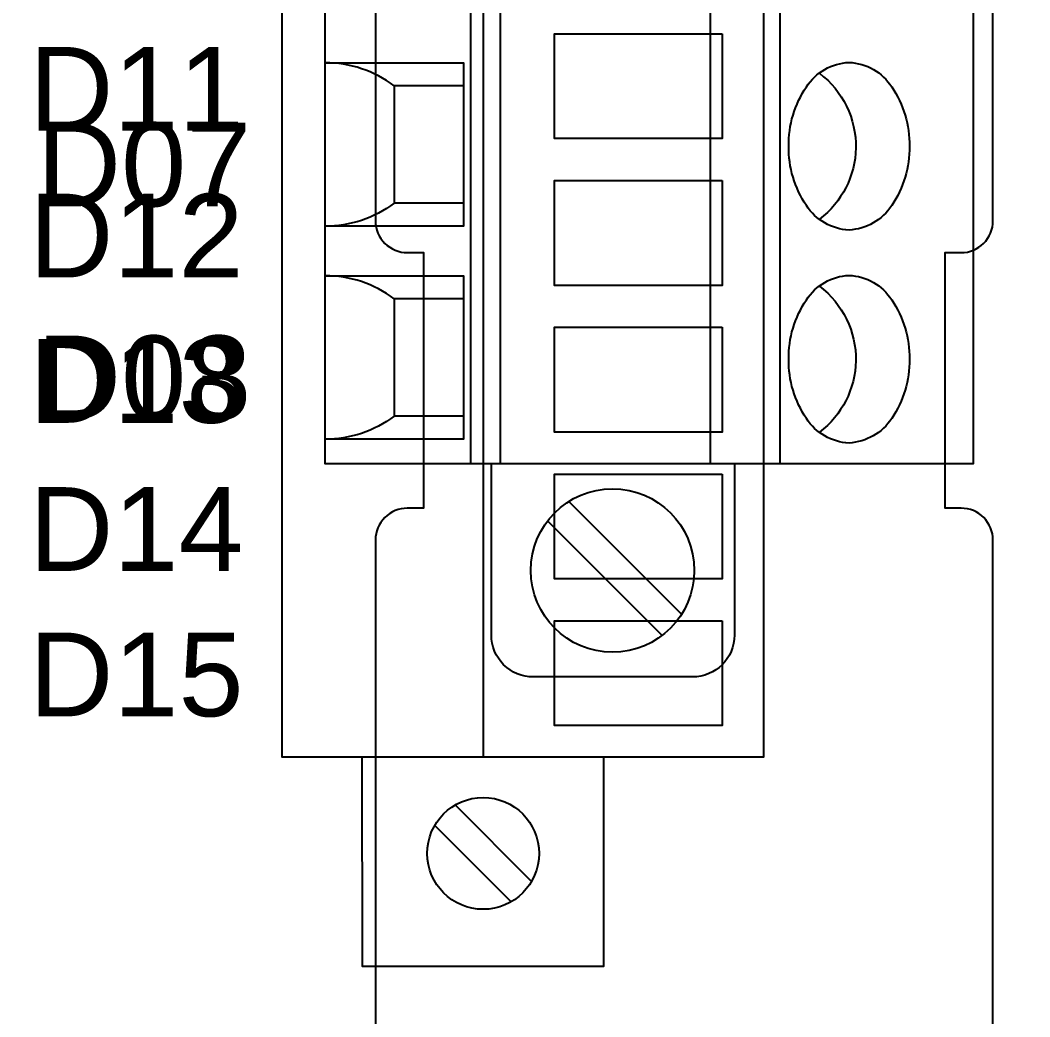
# Model space of a CAD drawing. Extents: x 1 to 23.7, y 0.2 to 17.
# Drawn here: x 18.276 to 19.224, y 4.501 to 5.437 of the extents above; entities that cross this region are included whole.
import ezdxf

# ---------------------------------------------------------------- set-up
doc = ezdxf.new("R2010")
doc.units = 0
doc.header["$MEASUREMENT"] = 0
for name, color, linetype in [('3_01__0-__EMPTY', 7, 'CONTINUOUS'), ('3_02__9X__RTD', 7, 'CONTINUOUS'), ('3_03__91__RTD_TC', 7, 'CONTINUOUS'), ('3_04__1-___4__DI__4__DO__S', 7, 'CONTINUOUS'), ('3_05__B-___4__DI__4__DO__F', 7, 'CONTINUOUS'), ('3_06__C-___4__DI__3__DO', 7, 'CONTINUOUS'), ('3_07__2X___8__DO__STD_FORM', 7, 'CONTINUOUS'), ('3_08__2A___8__DO__STD_FORM', 7, 'CONTINUOUS'), ('3_09__2B___8__DO__STD__6__', 7, 'CONTINUOUS'), ('3_10__2C___8__DO__STD__2__', 7, 'CONTINUOUS'), ('3_11__3-___8__DI', 7, 'CONTINUOUS'), ('3_12__D-___14__DI', 7, 'CONTINUOUS'), ('3_13__5-___8__AI', 7, 'CONTINUOUS'), ('3_14__6-___4__AI__4__AO', 7, 'CONTINUOUS'), ('6_00_____DWG', 7, 'CONTINUOUS')]:
    doc.layers.add(name, color=color, linetype=linetype)
doc.styles.add('ARIAL', font='arial.ttf')

msp = doc.modelspace()

# ---------------------------------------------------------------- linework, layer by layer
at = {"layer": '3_01__0-__EMPTY'}
for points in [[(18.60968, 6.21374), (18.60968, 5.24851, 0.414214), (18.63957, 5.21863), (18.65468, 5.21863), (18.65468, 4.97863), (18.63957, 4.97863, 0.414214), (18.60968, 4.94874), (18.60968, 4.05351, 0.414214)], [(19.18968, 4.05351), (19.18968, 4.94874, 0.414214), (19.1598, 4.97863), (19.14468, 4.97863), (19.14468, 5.21863), (19.1598, 5.21863, 0.414214), (19.18968, 5.24851), (19.18968, 6.21374, 0.414214)]]:
    msp.add_lwpolyline(points, format="xyb", dxfattribs=at)
at = {"layer": '3_02__9X__RTD'}
for points in [[(18.52182, 6.83161), (18.52182, 4.745), (18.97457, 4.745), (18.97457, 6.83161)], [(18.9352, 5.42413), (18.9352, 5.3257), (18.77772, 5.3257), (18.77772, 5.42413)], [(18.9352, 5.28633), (18.9352, 5.18791), (18.77772, 5.18791), (18.77772, 5.28633)], [(18.9352, 5.14854), (18.9352, 5.05011), (18.77772, 5.05011), (18.77772, 5.14854)], [(18.9352, 5.01074), (18.9352, 4.91232), (18.77772, 4.91232), (18.77772, 5.01074)], [(18.9352, 4.87295), (18.9352, 4.77452), (18.77772, 4.77452), (18.77772, 4.87295)]]:
    msp.add_lwpolyline(points, close=True, dxfattribs=at)
for points in [[(18.71079, 6.83161), (18.71079, 4.745)], [(18.82398, 4.745), (18.82398, 4.54815), (18.5976, 4.54815), (18.597, 4.745)], [(18.75626, 4.62819), (18.68454, 4.69991)], [(18.66533, 4.6807), (18.73705, 4.60898)]]:
    msp.add_lwpolyline(points, dxfattribs=at)
msp.add_circle((18.71079, 4.65444), 0.0525, dxfattribs=at)
at = {"layer": '3_03__91__RTD_TC'}
for points in [[(18.52182, 6.83161), (18.52182, 4.745), (18.97457, 4.745), (18.97457, 6.83161)], [(18.9352, 5.42413), (18.9352, 5.3257), (18.77772, 5.3257), (18.77772, 5.42413)], [(18.9352, 5.28633), (18.9352, 5.18791), (18.77772, 5.18791), (18.77772, 5.28633)], [(18.9352, 5.14854), (18.9352, 5.05011), (18.77772, 5.05011), (18.77772, 5.14854)], [(18.9352, 5.01074), (18.9352, 4.91232), (18.77772, 4.91232), (18.77772, 5.01074)], [(18.9352, 4.87295), (18.9352, 4.77452), (18.77772, 4.77452), (18.77772, 4.87295)]]:
    msp.add_lwpolyline(points, close=True, dxfattribs=at)
for points in [[(18.71079, 6.83161), (18.71079, 4.745)], [(18.82398, 4.745), (18.82398, 4.54815), (18.5976, 4.54815), (18.597, 4.745)], [(18.75626, 4.62819), (18.68454, 4.69991)], [(18.66533, 4.6807), (18.73705, 4.60898)]]:
    msp.add_lwpolyline(points, dxfattribs=at)
msp.add_circle((18.71079, 4.65444), 0.0525, dxfattribs=at)
at = {"layer": '3_04__1-___4__DI__4__DO__S'}
msp.add_lwpolyline([(19.17097, 6.62016), (19.17097, 5.02016), (18.56226, 5.02016), (18.56226, 6.62016)], close=True, dxfattribs=at)
for points in [[(18.699, 6.62016), (18.699, 5.02016)], [(18.72684, 6.62016), (18.72684, 5.02016)], [(18.92394, 6.62016), (18.92394, 5.02016)], [(18.98937, 6.62016), (18.98937, 5.02016)], [(18.56226, 5.39693), (18.69233, 5.39693), (18.69233, 5.24339), (18.56226, 5.24339)], [(18.6272, 5.37528), (18.6272, 5.26504)], [(18.56226, 5.19693), (18.69233, 5.19693), (18.69233, 5.04339), (18.56226, 5.04339)], [(18.6272, 5.17528), (18.6272, 5.06504)], [(18.79132, 4.98503), (18.89724, 4.87911)], [(18.77128, 4.96665), (18.87886, 4.85906)]]:
    msp.add_lwpolyline(points, dxfattribs=at)
for points in [[(18.69233, 5.37528), (18.6272, 5.37528, 0.162853), (18.56226, 5.39693, 1.944453)], [(19.02646, 5.38724, -0.001746), (19.02659, 5.3871, -0.240907), (19.06083, 5.31701, -0.231198), (19.02659, 5.25007, -0.005828), (19.02666, 5.24977)], [(18.69233, 5.26504), (18.6272, 5.26504, -0.162853), (18.56226, 5.24339, -1.944453)], [(18.69233, 5.17528), (18.6272, 5.17528, 0.162853), (18.56226, 5.19693, 1.944453)], [(19.02646, 5.18724, -0.001746), (19.02659, 5.1871, -0.240907), (19.06083, 5.11701, -0.231198), (19.02659, 5.05007, -0.005828), (19.02666, 5.04977)], [(18.69233, 5.06504), (18.6272, 5.06504, -0.162853), (18.56226, 5.04339, -1.944453)], [(18.94683, 5.02016), (18.94683, 4.85953, -0.414169), (18.90746, 4.82016), (18.75788, 4.82016, -0.414258), (18.71851, 4.85953), (18.71851, 5.02016)]]:
    msp.add_lwpolyline(points, format="xyb", dxfattribs=at)
for points in [[(19.0545, 5.39733, -0.244062), (19.09455, 5.37426, -0.154167), (19.11114, 5.31858, -0.154167), (19.09455, 5.26291, -0.236767), (19.0545, 5.23984, -0.24406), (19.01444, 5.26291, -0.154167), (18.99786, 5.31858, -0.154167), (19.01444, 5.37426, -0.244061)], [(19.0545, 5.19733, -0.244062), (19.09455, 5.17426, -0.154167), (19.11114, 5.11858, -0.154167), (19.09455, 5.06291, -0.236767), (19.0545, 5.03984, -0.24406), (19.01444, 5.06291, -0.154167), (18.99786, 5.11858, -0.154167), (19.01444, 5.17426, -0.244061)]]:
    msp.add_lwpolyline(points, format="xyb", close=True, dxfattribs=at)
msp.add_circle((18.83237, 4.92016), 0.07677, dxfattribs=at)
at = {"layer": '3_05__B-___4__DI__4__DO__F'}
msp.add_lwpolyline([(19.17097, 6.62016), (19.17097, 5.02016), (18.56226, 5.02016), (18.56226, 6.62016)], close=True, dxfattribs=at)
for points in [[(18.699, 6.62016), (18.699, 5.02016)], [(18.72684, 6.62016), (18.72684, 5.02016)], [(18.92394, 6.62016), (18.92394, 5.02016)], [(18.98937, 6.62016), (18.98937, 5.02016)], [(18.56226, 5.39693), (18.69233, 5.39693), (18.69233, 5.24339), (18.56226, 5.24339)], [(18.6272, 5.37528), (18.6272, 5.26504)], [(18.56226, 5.19693), (18.69233, 5.19693), (18.69233, 5.04339), (18.56226, 5.04339)], [(18.6272, 5.17528), (18.6272, 5.06504)], [(18.79132, 4.98503), (18.89724, 4.87911)], [(18.77128, 4.96665), (18.87886, 4.85906)]]:
    msp.add_lwpolyline(points, dxfattribs=at)
for points in [[(18.69233, 5.37528), (18.6272, 5.37528, 0.162853), (18.56226, 5.39693, 1.944453)], [(19.02646, 5.38724, -0.001746), (19.02659, 5.3871, -0.240907), (19.06083, 5.31701, -0.231198), (19.02659, 5.25007, -0.005828), (19.02666, 5.24977)], [(18.69233, 5.26504), (18.6272, 5.26504, -0.162853), (18.56226, 5.24339, -1.944453)], [(18.69233, 5.17528), (18.6272, 5.17528, 0.162853), (18.56226, 5.19693, 1.944453)], [(19.02646, 5.18724, -0.001746), (19.02659, 5.1871, -0.240907), (19.06083, 5.11701, -0.231198), (19.02659, 5.05007, -0.005828), (19.02666, 5.04977)], [(18.69233, 5.06504), (18.6272, 5.06504, -0.162853), (18.56226, 5.04339, -1.944453)], [(18.94683, 5.02016), (18.94683, 4.85953, -0.414169), (18.90746, 4.82016), (18.75788, 4.82016, -0.414258), (18.71851, 4.85953), (18.71851, 5.02016)]]:
    msp.add_lwpolyline(points, format="xyb", dxfattribs=at)
for points in [[(19.0545, 5.39733, -0.244062), (19.09455, 5.37426, -0.154167), (19.11114, 5.31858, -0.154167), (19.09455, 5.26291, -0.236767), (19.0545, 5.23984, -0.24406), (19.01444, 5.26291, -0.154167), (18.99786, 5.31858, -0.154167), (19.01444, 5.37426, -0.244061)], [(19.0545, 5.19733, -0.244062), (19.09455, 5.17426, -0.154167), (19.11114, 5.11858, -0.154167), (19.09455, 5.06291, -0.236767), (19.0545, 5.03984, -0.24406), (19.01444, 5.06291, -0.154167), (18.99786, 5.11858, -0.154167), (19.01444, 5.17426, -0.244061)]]:
    msp.add_lwpolyline(points, format="xyb", close=True, dxfattribs=at)
msp.add_circle((18.83237, 4.92016), 0.07677, dxfattribs=at)
at = {"layer": '3_06__C-___4__DI__3__DO'}
msp.add_lwpolyline([(19.17097, 6.62016), (19.17097, 5.02016), (18.56226, 5.02016), (18.56226, 6.62016)], close=True, dxfattribs=at)
for points in [[(18.699, 6.62016), (18.699, 5.02016)], [(18.72684, 6.62016), (18.72684, 5.02016)], [(18.92394, 6.62016), (18.92394, 5.02016)], [(18.98937, 6.62016), (18.98937, 5.02016)], [(18.56226, 5.39693), (18.69233, 5.39693), (18.69233, 5.24339), (18.56226, 5.24339)], [(18.6272, 5.37528), (18.6272, 5.26504)], [(18.56226, 5.19693), (18.69233, 5.19693), (18.69233, 5.04339), (18.56226, 5.04339)], [(18.6272, 5.17528), (18.6272, 5.06504)], [(18.79132, 4.98503), (18.89724, 4.87911)], [(18.77128, 4.96665), (18.87886, 4.85906)]]:
    msp.add_lwpolyline(points, dxfattribs=at)
for points in [[(18.69233, 5.37528), (18.6272, 5.37528, 0.162853), (18.56226, 5.39693, 1.944453)], [(19.02646, 5.38724, -0.001746), (19.02659, 5.3871, -0.240907), (19.06083, 5.31701, -0.231198), (19.02659, 5.25007, -0.005828), (19.02666, 5.24977)], [(18.69233, 5.26504), (18.6272, 5.26504, -0.162853), (18.56226, 5.24339, -1.944453)], [(18.69233, 5.17528), (18.6272, 5.17528, 0.162853), (18.56226, 5.19693, 1.944453)], [(19.02646, 5.18724, -0.001746), (19.02659, 5.1871, -0.240907), (19.06083, 5.11701, -0.231198), (19.02659, 5.05007, -0.005828), (19.02666, 5.04977)], [(18.69233, 5.06504), (18.6272, 5.06504, -0.162853), (18.56226, 5.04339, -1.944453)], [(18.94683, 5.02016), (18.94683, 4.85953, -0.414169), (18.90746, 4.82016), (18.75788, 4.82016, -0.414258), (18.71851, 4.85953), (18.71851, 5.02016)]]:
    msp.add_lwpolyline(points, format="xyb", dxfattribs=at)
for points in [[(19.0545, 5.39733, -0.244062), (19.09455, 5.37426, -0.154167), (19.11114, 5.31858, -0.154167), (19.09455, 5.26291, -0.236767), (19.0545, 5.23984, -0.24406), (19.01444, 5.26291, -0.154167), (18.99786, 5.31858, -0.154167), (19.01444, 5.37426, -0.244061)], [(19.0545, 5.19733, -0.244062), (19.09455, 5.17426, -0.154167), (19.11114, 5.11858, -0.154167), (19.09455, 5.06291, -0.236767), (19.0545, 5.03984, -0.24406), (19.01444, 5.06291, -0.154167), (18.99786, 5.11858, -0.154167), (19.01444, 5.17426, -0.244061)]]:
    msp.add_lwpolyline(points, format="xyb", close=True, dxfattribs=at)
msp.add_circle((18.83237, 4.92016), 0.07677, dxfattribs=at)
at = {"layer": '3_07__2X___8__DO__STD_FORM'}
msp.add_lwpolyline([(19.17097, 6.62016), (19.17097, 5.02016), (18.56226, 5.02016), (18.56226, 6.62016)], close=True, dxfattribs=at)
for points in [[(18.699, 6.62016), (18.699, 5.02016)], [(18.72684, 6.62016), (18.72684, 5.02016)], [(18.92394, 6.62016), (18.92394, 5.02016)], [(18.98937, 6.62016), (18.98937, 5.02016)], [(18.56226, 5.39693), (18.69233, 5.39693), (18.69233, 5.24339), (18.56226, 5.24339)], [(18.6272, 5.37528), (18.6272, 5.26504)], [(18.56226, 5.19693), (18.69233, 5.19693), (18.69233, 5.04339), (18.56226, 5.04339)], [(18.6272, 5.17528), (18.6272, 5.06504)], [(18.79132, 4.98503), (18.89724, 4.87911)], [(18.77128, 4.96665), (18.87886, 4.85906)]]:
    msp.add_lwpolyline(points, dxfattribs=at)
for points in [[(18.69233, 5.37528), (18.6272, 5.37528, 0.162853), (18.56226, 5.39693, 1.944453)], [(19.02646, 5.38724, -0.001746), (19.02659, 5.3871, -0.240907), (19.06083, 5.31701, -0.231198), (19.02659, 5.25007, -0.005828), (19.02666, 5.24977)], [(18.69233, 5.26504), (18.6272, 5.26504, -0.162853), (18.56226, 5.24339, -1.944453)], [(18.69233, 5.17528), (18.6272, 5.17528, 0.162853), (18.56226, 5.19693, 1.944453)], [(19.02646, 5.18724, -0.001746), (19.02659, 5.1871, -0.240907), (19.06083, 5.11701, -0.231198), (19.02659, 5.05007, -0.005828), (19.02666, 5.04977)], [(18.69233, 5.06504), (18.6272, 5.06504, -0.162853), (18.56226, 5.04339, -1.944453)], [(18.94683, 5.02016), (18.94683, 4.85953, -0.414169), (18.90746, 4.82016), (18.75788, 4.82016, -0.414258), (18.71851, 4.85953), (18.71851, 5.02016)]]:
    msp.add_lwpolyline(points, format="xyb", dxfattribs=at)
for points in [[(19.0545, 5.39733, -0.244062), (19.09455, 5.37426, -0.154167), (19.11114, 5.31858, -0.154167), (19.09455, 5.26291, -0.236767), (19.0545, 5.23984, -0.24406), (19.01444, 5.26291, -0.154167), (18.99786, 5.31858, -0.154167), (19.01444, 5.37426, -0.244061)], [(19.0545, 5.19733, -0.244062), (19.09455, 5.17426, -0.154167), (19.11114, 5.11858, -0.154167), (19.09455, 5.06291, -0.236767), (19.0545, 5.03984, -0.24406), (19.01444, 5.06291, -0.154167), (18.99786, 5.11858, -0.154167), (19.01444, 5.17426, -0.244061)]]:
    msp.add_lwpolyline(points, format="xyb", close=True, dxfattribs=at)
msp.add_circle((18.83237, 4.92016), 0.07677, dxfattribs=at)
at = {"layer": '3_08__2A___8__DO__STD_FORM'}
msp.add_lwpolyline([(19.17097, 6.62016), (19.17097, 5.02016), (18.56226, 5.02016), (18.56226, 6.62016)], close=True, dxfattribs=at)
for points in [[(18.699, 6.62016), (18.699, 5.02016)], [(18.72684, 6.62016), (18.72684, 5.02016)], [(18.92394, 6.62016), (18.92394, 5.02016)], [(18.98937, 6.62016), (18.98937, 5.02016)], [(18.56226, 5.39693), (18.69233, 5.39693), (18.69233, 5.24339), (18.56226, 5.24339)], [(18.6272, 5.37528), (18.6272, 5.26504)], [(18.56226, 5.19693), (18.69233, 5.19693), (18.69233, 5.04339), (18.56226, 5.04339)], [(18.6272, 5.17528), (18.6272, 5.06504)], [(18.79132, 4.98503), (18.89724, 4.87911)], [(18.77128, 4.96665), (18.87886, 4.85906)]]:
    msp.add_lwpolyline(points, dxfattribs=at)
for points in [[(18.69233, 5.37528), (18.6272, 5.37528, 0.162853), (18.56226, 5.39693, 1.944453)], [(19.02646, 5.38724, -0.001746), (19.02659, 5.3871, -0.240907), (19.06083, 5.31701, -0.231198), (19.02659, 5.25007, -0.005828), (19.02666, 5.24977)], [(18.69233, 5.26504), (18.6272, 5.26504, -0.162853), (18.56226, 5.24339, -1.944453)], [(18.69233, 5.17528), (18.6272, 5.17528, 0.162853), (18.56226, 5.19693, 1.944453)], [(19.02646, 5.18724, -0.001746), (19.02659, 5.1871, -0.240907), (19.06083, 5.11701, -0.231198), (19.02659, 5.05007, -0.005828), (19.02666, 5.04977)], [(18.69233, 5.06504), (18.6272, 5.06504, -0.162853), (18.56226, 5.04339, -1.944453)], [(18.94683, 5.02016), (18.94683, 4.85953, -0.414169), (18.90746, 4.82016), (18.75788, 4.82016, -0.414258), (18.71851, 4.85953), (18.71851, 5.02016)]]:
    msp.add_lwpolyline(points, format="xyb", dxfattribs=at)
for points in [[(19.0545, 5.39733, -0.244062), (19.09455, 5.37426, -0.154167), (19.11114, 5.31858, -0.154167), (19.09455, 5.26291, -0.236767), (19.0545, 5.23984, -0.24406), (19.01444, 5.26291, -0.154167), (18.99786, 5.31858, -0.154167), (19.01444, 5.37426, -0.244061)], [(19.0545, 5.19733, -0.244062), (19.09455, 5.17426, -0.154167), (19.11114, 5.11858, -0.154167), (19.09455, 5.06291, -0.236767), (19.0545, 5.03984, -0.24406), (19.01444, 5.06291, -0.154167), (18.99786, 5.11858, -0.154167), (19.01444, 5.17426, -0.244061)]]:
    msp.add_lwpolyline(points, format="xyb", close=True, dxfattribs=at)
msp.add_circle((18.83237, 4.92016), 0.07677, dxfattribs=at)
at = {"layer": '3_09__2B___8__DO__STD__6__'}
msp.add_lwpolyline([(19.17097, 6.62016), (19.17097, 5.02016), (18.56226, 5.02016), (18.56226, 6.62016)], close=True, dxfattribs=at)
for points in [[(18.699, 6.62016), (18.699, 5.02016)], [(18.72684, 6.62016), (18.72684, 5.02016)], [(18.92394, 6.62016), (18.92394, 5.02016)], [(18.98937, 6.62016), (18.98937, 5.02016)], [(18.56226, 5.39693), (18.69233, 5.39693), (18.69233, 5.24339), (18.56226, 5.24339)], [(18.6272, 5.37528), (18.6272, 5.26504)], [(18.56226, 5.19693), (18.69233, 5.19693), (18.69233, 5.04339), (18.56226, 5.04339)], [(18.6272, 5.17528), (18.6272, 5.06504)], [(18.79132, 4.98503), (18.89724, 4.87911)], [(18.77128, 4.96665), (18.87886, 4.85906)]]:
    msp.add_lwpolyline(points, dxfattribs=at)
for points in [[(18.69233, 5.37528), (18.6272, 5.37528, 0.162853), (18.56226, 5.39693, 1.944453)], [(19.02646, 5.38724, -0.001746), (19.02659, 5.3871, -0.240907), (19.06083, 5.31701, -0.231198), (19.02659, 5.25007, -0.005828), (19.02666, 5.24977)], [(18.69233, 5.26504), (18.6272, 5.26504, -0.162853), (18.56226, 5.24339, -1.944453)], [(18.69233, 5.17528), (18.6272, 5.17528, 0.162853), (18.56226, 5.19693, 1.944453)], [(19.02646, 5.18724, -0.001746), (19.02659, 5.1871, -0.240907), (19.06083, 5.11701, -0.231198), (19.02659, 5.05007, -0.005828), (19.02666, 5.04977)], [(18.69233, 5.06504), (18.6272, 5.06504, -0.162853), (18.56226, 5.04339, -1.944453)], [(18.94683, 5.02016), (18.94683, 4.85953, -0.414169), (18.90746, 4.82016), (18.75788, 4.82016, -0.414258), (18.71851, 4.85953), (18.71851, 5.02016)]]:
    msp.add_lwpolyline(points, format="xyb", dxfattribs=at)
for points in [[(19.0545, 5.39733, -0.244062), (19.09455, 5.37426, -0.154167), (19.11114, 5.31858, -0.154167), (19.09455, 5.26291, -0.236767), (19.0545, 5.23984, -0.24406), (19.01444, 5.26291, -0.154167), (18.99786, 5.31858, -0.154167), (19.01444, 5.37426, -0.244061)], [(19.0545, 5.19733, -0.244062), (19.09455, 5.17426, -0.154167), (19.11114, 5.11858, -0.154167), (19.09455, 5.06291, -0.236767), (19.0545, 5.03984, -0.24406), (19.01444, 5.06291, -0.154167), (18.99786, 5.11858, -0.154167), (19.01444, 5.17426, -0.244061)]]:
    msp.add_lwpolyline(points, format="xyb", close=True, dxfattribs=at)
msp.add_circle((18.83237, 4.92016), 0.07677, dxfattribs=at)
at = {"layer": '3_10__2C___8__DO__STD__2__'}
msp.add_lwpolyline([(19.17097, 6.62016), (19.17097, 5.02016), (18.56226, 5.02016), (18.56226, 6.62016)], close=True, dxfattribs=at)
for points in [[(18.699, 6.62016), (18.699, 5.02016)], [(18.72684, 6.62016), (18.72684, 5.02016)], [(18.92394, 6.62016), (18.92394, 5.02016)], [(18.98937, 6.62016), (18.98937, 5.02016)], [(18.56226, 5.39693), (18.69233, 5.39693), (18.69233, 5.24339), (18.56226, 5.24339)], [(18.6272, 5.37528), (18.6272, 5.26504)], [(18.56226, 5.19693), (18.69233, 5.19693), (18.69233, 5.04339), (18.56226, 5.04339)], [(18.6272, 5.17528), (18.6272, 5.06504)], [(18.79132, 4.98503), (18.89724, 4.87911)], [(18.77128, 4.96665), (18.87886, 4.85906)]]:
    msp.add_lwpolyline(points, dxfattribs=at)
for points in [[(18.69233, 5.37528), (18.6272, 5.37528, 0.162853), (18.56226, 5.39693, 1.944453)], [(19.02646, 5.38724, -0.001746), (19.02659, 5.3871, -0.240907), (19.06083, 5.31701, -0.231198), (19.02659, 5.25007, -0.005828), (19.02666, 5.24977)], [(18.69233, 5.26504), (18.6272, 5.26504, -0.162853), (18.56226, 5.24339, -1.944453)], [(18.69233, 5.17528), (18.6272, 5.17528, 0.162853), (18.56226, 5.19693, 1.944453)], [(19.02646, 5.18724, -0.001746), (19.02659, 5.1871, -0.240907), (19.06083, 5.11701, -0.231198), (19.02659, 5.05007, -0.005828), (19.02666, 5.04977)], [(18.69233, 5.06504), (18.6272, 5.06504, -0.162853), (18.56226, 5.04339, -1.944453)], [(18.94683, 5.02016), (18.94683, 4.85953, -0.414169), (18.90746, 4.82016), (18.75788, 4.82016, -0.414258), (18.71851, 4.85953), (18.71851, 5.02016)]]:
    msp.add_lwpolyline(points, format="xyb", dxfattribs=at)
for points in [[(19.0545, 5.39733, -0.244062), (19.09455, 5.37426, -0.154167), (19.11114, 5.31858, -0.154167), (19.09455, 5.26291, -0.236767), (19.0545, 5.23984, -0.24406), (19.01444, 5.26291, -0.154167), (18.99786, 5.31858, -0.154167), (19.01444, 5.37426, -0.244061)], [(19.0545, 5.19733, -0.244062), (19.09455, 5.17426, -0.154167), (19.11114, 5.11858, -0.154167), (19.09455, 5.06291, -0.236767), (19.0545, 5.03984, -0.24406), (19.01444, 5.06291, -0.154167), (18.99786, 5.11858, -0.154167), (19.01444, 5.17426, -0.244061)]]:
    msp.add_lwpolyline(points, format="xyb", close=True, dxfattribs=at)
msp.add_circle((18.83237, 4.92016), 0.07677, dxfattribs=at)
at = {"layer": '3_11__3-___8__DI'}
msp.add_lwpolyline([(19.17097, 6.62016), (19.17097, 5.02016), (18.56226, 5.02016), (18.56226, 6.62016)], close=True, dxfattribs=at)
for points in [[(18.699, 6.62016), (18.699, 5.02016)], [(18.72684, 6.62016), (18.72684, 5.02016)], [(18.92394, 6.62016), (18.92394, 5.02016)], [(18.98937, 6.62016), (18.98937, 5.02016)], [(18.56226, 5.39693), (18.69233, 5.39693), (18.69233, 5.24339), (18.56226, 5.24339)], [(18.6272, 5.37528), (18.6272, 5.26504)], [(18.56226, 5.19693), (18.69233, 5.19693), (18.69233, 5.04339), (18.56226, 5.04339)], [(18.6272, 5.17528), (18.6272, 5.06504)], [(18.79132, 4.98503), (18.89724, 4.87911)], [(18.77128, 4.96665), (18.87886, 4.85906)]]:
    msp.add_lwpolyline(points, dxfattribs=at)
for points in [[(18.69233, 5.37528), (18.6272, 5.37528, 0.162853), (18.56226, 5.39693, 1.944453)], [(19.02646, 5.38724, -0.001746), (19.02659, 5.3871, -0.240907), (19.06083, 5.31701, -0.231198), (19.02659, 5.25007, -0.005828), (19.02666, 5.24977)], [(18.69233, 5.26504), (18.6272, 5.26504, -0.162853), (18.56226, 5.24339, -1.944453)], [(18.69233, 5.17528), (18.6272, 5.17528, 0.162853), (18.56226, 5.19693, 1.944453)], [(19.02646, 5.18724, -0.001746), (19.02659, 5.1871, -0.240907), (19.06083, 5.11701, -0.231198), (19.02659, 5.05007, -0.005828), (19.02666, 5.04977)], [(18.69233, 5.06504), (18.6272, 5.06504, -0.162853), (18.56226, 5.04339, -1.944453)], [(18.94683, 5.02016), (18.94683, 4.85953, -0.414169), (18.90746, 4.82016), (18.75788, 4.82016, -0.414258), (18.71851, 4.85953), (18.71851, 5.02016)]]:
    msp.add_lwpolyline(points, format="xyb", dxfattribs=at)
for points in [[(19.0545, 5.39733, -0.244062), (19.09455, 5.37426, -0.154167), (19.11114, 5.31858, -0.154167), (19.09455, 5.26291, -0.236767), (19.0545, 5.23984, -0.24406), (19.01444, 5.26291, -0.154167), (18.99786, 5.31858, -0.154167), (19.01444, 5.37426, -0.244061)], [(19.0545, 5.19733, -0.244062), (19.09455, 5.17426, -0.154167), (19.11114, 5.11858, -0.154167), (19.09455, 5.06291, -0.236767), (19.0545, 5.03984, -0.24406), (19.01444, 5.06291, -0.154167), (18.99786, 5.11858, -0.154167), (19.01444, 5.17426, -0.244061)]]:
    msp.add_lwpolyline(points, format="xyb", close=True, dxfattribs=at)
msp.add_circle((18.83237, 4.92016), 0.07677, dxfattribs=at)
at = {"layer": '3_12__D-___14__DI'}
msp.add_lwpolyline([(19.17097, 6.62016), (19.17097, 5.02016), (18.56226, 5.02016), (18.56226, 6.62016)], close=True, dxfattribs=at)
for points in [[(18.699, 6.62016), (18.699, 5.02016)], [(18.72684, 6.62016), (18.72684, 5.02016)], [(18.92394, 6.62016), (18.92394, 5.02016)], [(18.98937, 6.62016), (18.98937, 5.02016)], [(18.56226, 5.39693), (18.69233, 5.39693), (18.69233, 5.24339), (18.56226, 5.24339)], [(18.6272, 5.37528), (18.6272, 5.26504)], [(18.56226, 5.19693), (18.69233, 5.19693), (18.69233, 5.04339), (18.56226, 5.04339)], [(18.6272, 5.17528), (18.6272, 5.06504)], [(18.79132, 4.98503), (18.89724, 4.87911)], [(18.77128, 4.96665), (18.87886, 4.85906)]]:
    msp.add_lwpolyline(points, dxfattribs=at)
for points in [[(18.69233, 5.37528), (18.6272, 5.37528, 0.162853), (18.56226, 5.39693, 1.944453)], [(19.02646, 5.38724, -0.001746), (19.02659, 5.3871, -0.240907), (19.06083, 5.31701, -0.231198), (19.02659, 5.25007, -0.005828), (19.02666, 5.24977)], [(18.69233, 5.26504), (18.6272, 5.26504, -0.162853), (18.56226, 5.24339, -1.944453)], [(18.69233, 5.17528), (18.6272, 5.17528, 0.162853), (18.56226, 5.19693, 1.944453)], [(19.02646, 5.18724, -0.001746), (19.02659, 5.1871, -0.240907), (19.06083, 5.11701, -0.231198), (19.02659, 5.05007, -0.005828), (19.02666, 5.04977)], [(18.69233, 5.06504), (18.6272, 5.06504, -0.162853), (18.56226, 5.04339, -1.944453)], [(18.94683, 5.02016), (18.94683, 4.85953, -0.414169), (18.90746, 4.82016), (18.75788, 4.82016, -0.414258), (18.71851, 4.85953), (18.71851, 5.02016)]]:
    msp.add_lwpolyline(points, format="xyb", dxfattribs=at)
for points in [[(19.0545, 5.39733, -0.244062), (19.09455, 5.37426, -0.154167), (19.11114, 5.31858, -0.154167), (19.09455, 5.26291, -0.236767), (19.0545, 5.23984, -0.24406), (19.01444, 5.26291, -0.154167), (18.99786, 5.31858, -0.154167), (19.01444, 5.37426, -0.244061)], [(19.0545, 5.19733, -0.244062), (19.09455, 5.17426, -0.154167), (19.11114, 5.11858, -0.154167), (19.09455, 5.06291, -0.236767), (19.0545, 5.03984, -0.24406), (19.01444, 5.06291, -0.154167), (18.99786, 5.11858, -0.154167), (19.01444, 5.17426, -0.244061)]]:
    msp.add_lwpolyline(points, format="xyb", close=True, dxfattribs=at)
msp.add_circle((18.83237, 4.92016), 0.07677, dxfattribs=at)
at = {"layer": '3_13__5-___8__AI'}
msp.add_lwpolyline([(19.17097, 6.62016), (19.17097, 5.02016), (18.56226, 5.02016), (18.56226, 6.62016)], close=True, dxfattribs=at)
for points in [[(18.699, 6.62016), (18.699, 5.02016)], [(18.72684, 6.62016), (18.72684, 5.02016)], [(18.92394, 6.62016), (18.92394, 5.02016)], [(18.98937, 6.62016), (18.98937, 5.02016)], [(18.56226, 5.39693), (18.69233, 5.39693), (18.69233, 5.24339), (18.56226, 5.24339)], [(18.6272, 5.37528), (18.6272, 5.26504)], [(18.56226, 5.19693), (18.69233, 5.19693), (18.69233, 5.04339), (18.56226, 5.04339)], [(18.6272, 5.17528), (18.6272, 5.06504)], [(18.79132, 4.98503), (18.89724, 4.87911)], [(18.77128, 4.96665), (18.87886, 4.85906)]]:
    msp.add_lwpolyline(points, dxfattribs=at)
for points in [[(18.69233, 5.37528), (18.6272, 5.37528, 0.162853), (18.56226, 5.39693, 1.944453)], [(19.02646, 5.38724, -0.001746), (19.02659, 5.3871, -0.240907), (19.06083, 5.31701, -0.231198), (19.02659, 5.25007, -0.005828), (19.02666, 5.24977)], [(18.69233, 5.26504), (18.6272, 5.26504, -0.162853), (18.56226, 5.24339, -1.944453)], [(18.69233, 5.17528), (18.6272, 5.17528, 0.162853), (18.56226, 5.19693, 1.944453)], [(19.02646, 5.18724, -0.001746), (19.02659, 5.1871, -0.240907), (19.06083, 5.11701, -0.231198), (19.02659, 5.05007, -0.005828), (19.02666, 5.04977)], [(18.69233, 5.06504), (18.6272, 5.06504, -0.162853), (18.56226, 5.04339, -1.944453)], [(18.94683, 5.02016), (18.94683, 4.85953, -0.414169), (18.90746, 4.82016), (18.75788, 4.82016, -0.414258), (18.71851, 4.85953), (18.71851, 5.02016)]]:
    msp.add_lwpolyline(points, format="xyb", dxfattribs=at)
for points in [[(19.0545, 5.39733, -0.244062), (19.09455, 5.37426, -0.154167), (19.11114, 5.31858, -0.154167), (19.09455, 5.26291, -0.236767), (19.0545, 5.23984, -0.24406), (19.01444, 5.26291, -0.154167), (18.99786, 5.31858, -0.154167), (19.01444, 5.37426, -0.244061)], [(19.0545, 5.19733, -0.244062), (19.09455, 5.17426, -0.154167), (19.11114, 5.11858, -0.154167), (19.09455, 5.06291, -0.236767), (19.0545, 5.03984, -0.24406), (19.01444, 5.06291, -0.154167), (18.99786, 5.11858, -0.154167), (19.01444, 5.17426, -0.244061)]]:
    msp.add_lwpolyline(points, format="xyb", close=True, dxfattribs=at)
msp.add_circle((18.83237, 4.92016), 0.07677, dxfattribs=at)
at = {"layer": '3_14__6-___4__AI__4__AO'}
msp.add_lwpolyline([(19.17097, 6.62016), (19.17097, 5.02016), (18.56226, 5.02016), (18.56226, 6.62016)], close=True, dxfattribs=at)
for points in [[(18.699, 6.62016), (18.699, 5.02016)], [(18.72684, 6.62016), (18.72684, 5.02016)], [(18.92394, 6.62016), (18.92394, 5.02016)], [(18.98937, 6.62016), (18.98937, 5.02016)], [(18.56226, 5.39693), (18.69233, 5.39693), (18.69233, 5.24339), (18.56226, 5.24339)], [(18.6272, 5.37528), (18.6272, 5.26504)], [(18.56226, 5.19693), (18.69233, 5.19693), (18.69233, 5.04339), (18.56226, 5.04339)], [(18.6272, 5.17528), (18.6272, 5.06504)], [(18.79132, 4.98503), (18.89724, 4.87911)], [(18.77128, 4.96665), (18.87886, 4.85906)]]:
    msp.add_lwpolyline(points, dxfattribs=at)
for points in [[(18.69233, 5.37528), (18.6272, 5.37528, 0.162853), (18.56226, 5.39693, 1.944453)], [(19.02646, 5.38724, -0.001746), (19.02659, 5.3871, -0.240907), (19.06083, 5.31701, -0.231198), (19.02659, 5.25007, -0.005828), (19.02666, 5.24977)], [(18.69233, 5.26504), (18.6272, 5.26504, -0.162853), (18.56226, 5.24339, -1.944453)], [(18.69233, 5.17528), (18.6272, 5.17528, 0.162853), (18.56226, 5.19693, 1.944453)], [(19.02646, 5.18724, -0.001746), (19.02659, 5.1871, -0.240907), (19.06083, 5.11701, -0.231198), (19.02659, 5.05007, -0.005828), (19.02666, 5.04977)], [(18.69233, 5.06504), (18.6272, 5.06504, -0.162853), (18.56226, 5.04339, -1.944453)], [(18.94683, 5.02016), (18.94683, 4.85953, -0.414169), (18.90746, 4.82016), (18.75788, 4.82016, -0.414258), (18.71851, 4.85953), (18.71851, 5.02016)]]:
    msp.add_lwpolyline(points, format="xyb", dxfattribs=at)
for points in [[(19.0545, 5.39733, -0.244062), (19.09455, 5.37426, -0.154167), (19.11114, 5.31858, -0.154167), (19.09455, 5.26291, -0.236767), (19.0545, 5.23984, -0.24406), (19.01444, 5.26291, -0.154167), (18.99786, 5.31858, -0.154167), (19.01444, 5.37426, -0.244061)], [(19.0545, 5.19733, -0.244062), (19.09455, 5.17426, -0.154167), (19.11114, 5.11858, -0.154167), (19.09455, 5.06291, -0.236767), (19.0545, 5.03984, -0.24406), (19.01444, 5.06291, -0.154167), (18.99786, 5.11858, -0.154167), (19.01444, 5.17426, -0.244061)]]:
    msp.add_lwpolyline(points, format="xyb", close=True, dxfattribs=at)
msp.add_circle((18.83237, 4.92016), 0.07677, dxfattribs=at)
at = {"layer": '6_00_____DWG'}
msp.add_lwpolyline([(23, 6.8335), (23, 2.16814, -0.414214), (22.92126, 2.0894), (22.83268, 2.0894, 0.414214), (22.71457, 1.97129), (22.71457, 1.88271, -0.414213), (22.63583, 1.80397), (16.08071, 1.80397, -0.414213), (16.00197, 1.88271), (16.00197, 1.97129, 0.414213), (15.88386, 2.0894), (15.79528, 2.0894, -0.414213), (15.71654, 2.16814, -0.000001), (15.71654, 6.8335, -0.414214), (15.79528, 6.91224), (15.88386, 6.91224, 0.414214), (16.00197, 7.03035), (16.00197, 7.11893, -0.414214), (16.08071, 7.19767), (22.63583, 7.19767, -0.414213), (22.71457, 7.11893), (22.71457, 7.03035, 0.414213), (22.83268, 6.91224), (22.92126, 6.91224, -0.414213)], format="xyb", close=True, dxfattribs=at)

# ---------------------------------------------------------------- texts
at = {"layer": '3_01__0-__EMPTY', "style": 'ARIAL'}
for s, p in [('D07', (18.29138, 5.26208)), ('D08', (18.29138, 5.06208))]:
    msp.add_text(s, height=0.078667, dxfattribs=at).set_placement(p)
at = {"layer": '3_02__9X__RTD', "style": 'ARIAL'}
for s, p in [('D11', (18.28416, 5.33316)), ('D12', (18.28416, 5.19535)), ('D13', (18.28416, 5.05881)), ('D14', (18.28416, 4.91975)), ('D15', (18.28416, 4.7832))]:
    msp.add_text(s, height=0.078667, dxfattribs=at).set_placement(p)
at = {"layer": '3_03__91__RTD_TC', "style": 'ARIAL'}
for s, p in [('D11', (18.28416, 5.33316)), ('D12', (18.28416, 5.19535)), ('D13', (18.28416, 5.05881)), ('D14', (18.28416, 4.91975)), ('D15', (18.28416, 4.7832))]:
    msp.add_text(s, height=0.078667, dxfattribs=at).set_placement(p)
at = {"layer": '3_04__1-___4__DI__4__DO__S', "style": 'ARIAL'}
for s, p in [('D07', (18.29138, 5.26208)), ('D08', (18.29138, 5.06208))]:
    msp.add_text(s, height=0.078667, dxfattribs=at).set_placement(p)
at = {"layer": '3_05__B-___4__DI__4__DO__F', "style": 'ARIAL'}
for s, p in [('D07', (18.29138, 5.26208)), ('D08', (18.29138, 5.06208))]:
    msp.add_text(s, height=0.078667, dxfattribs=at).set_placement(p)
at = {"layer": '3_06__C-___4__DI__3__DO', "style": 'ARIAL'}
for s, p in [('D07', (18.29138, 5.26208)), ('D08', (18.29138, 5.06208))]:
    msp.add_text(s, height=0.078667, dxfattribs=at).set_placement(p)
at = {"layer": '3_07__2X___8__DO__STD_FORM', "style": 'ARIAL'}
for s, p in [('D07', (18.29138, 5.26208)), ('D08', (18.29138, 5.06208))]:
    msp.add_text(s, height=0.078667, dxfattribs=at).set_placement(p)
at = {"layer": '3_08__2A___8__DO__STD_FORM', "style": 'ARIAL'}
for s, p in [('D07', (18.29138, 5.26208)), ('D08', (18.29138, 5.06208))]:
    msp.add_text(s, height=0.078667, dxfattribs=at).set_placement(p)
at = {"layer": '3_09__2B___8__DO__STD__6__', "style": 'ARIAL'}
for s, p in [('D07', (18.29138, 5.26208)), ('D08', (18.29138, 5.06208))]:
    msp.add_text(s, height=0.078667, dxfattribs=at).set_placement(p)
at = {"layer": '3_10__2C___8__DO__STD__2__', "style": 'ARIAL'}
for s, p in [('D07', (18.29138, 5.26208)), ('D08', (18.29138, 5.06208))]:
    msp.add_text(s, height=0.078667, dxfattribs=at).set_placement(p)
at = {"layer": '3_11__3-___8__DI', "style": 'ARIAL'}
for s, p in [('D07', (18.29138, 5.26208)), ('D08', (18.29138, 5.06208))]:
    msp.add_text(s, height=0.078667, dxfattribs=at).set_placement(p)
at = {"layer": '3_12__D-___14__DI', "style": 'ARIAL'}
for s, p in [('D07', (18.29138, 5.26208)), ('D08', (18.29138, 5.06208))]:
    msp.add_text(s, height=0.078667, dxfattribs=at).set_placement(p)
at = {"layer": '3_13__5-___8__AI', "style": 'ARIAL'}
for s, p in [('D07', (18.29138, 5.26208)), ('D08', (18.29138, 5.06208))]:
    msp.add_text(s, height=0.078667, dxfattribs=at).set_placement(p)
at = {"layer": '3_14__6-___4__AI__4__AO', "style": 'ARIAL'}
for s, p in [('D07', (18.29138, 5.26208)), ('D08', (18.29138, 5.06208))]:
    msp.add_text(s, height=0.078667, dxfattribs=at).set_placement(p)

doc.saveas('drawing.dxf')
